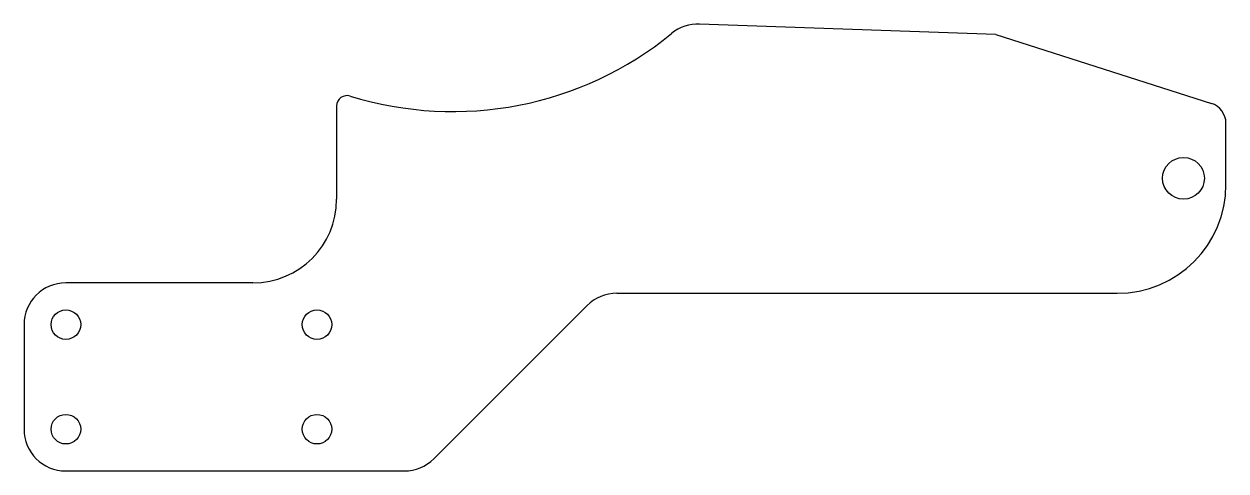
# Model space of a CAD drawing. Header units: inches. Extents: x 0 to 7.18, y 0 to 2.67.
import ezdxf

# ---------------------------------------------------------------- set-up
doc = ezdxf.new("R2010")
doc.units = ezdxf.units.IN
doc.header["$MEASUREMENT"] = 0

msp = doc.modelspace()

# ---------------------------------------------------------------- linework, layer by layer
at = {"linetype": 'Continuous', "lineweight": 25}
for p, q in [((5.805, 2.6105), (4.0355, 2.6723)), ((5.805, 2.6105), (7.0931, 2.1982)), ((1.8675, 2.1823), (1.8675, 1.625)), ((7.18, 1.7125), (7.18, 2.0791)), ((1.3675, 1.125), (0.25, 1.125)), ((3.5411, 1.0625), (6.53, 1.0625)), ((2.4482, 0.0732), (3.3643, 0.9893)), ((0, 0.875), (0, 0.25)), ((0.25, 0), (2.2714, 0))]:
    msp.add_line(p, q, dxfattribs=at)
for centre, radius in [((6.9263, 1.75), 0.125), ((0.25, 0.875), 0.0885), ((1.75, 0.875), 0.0885), ((0.25, 0.25), 0.0885), ((1.75, 0.25), 0.0885)]:
    msp.add_circle(centre, radius, dxfattribs=at)
for centre, radius, start, end in [((4.0268, 2.4225), 0.25, 88, 129.32401), ((2.5613, 4.2114), 2.0625, 252.7167, 309.32401), ((1.93, 2.1823), 0.0625, 72.7167, 180), ((7.055, 2.0791), 0.125, 0, 72.25), ((6.53, 1.7125), 0.65, 270, 0), ((1.3675, 1.625), 0.5, 270, 0), ((0.25, 0.875), 0.25, 90, 180), ((3.5411, 0.8125), 0.25, 90, 135), ((0.25, 0.25), 0.25, 180, 270), ((2.2714, 0.25), 0.25, 270, 315)]:
    msp.add_arc(centre, radius, start, end, dxfattribs=at)

doc.saveas('drawing.dxf')
